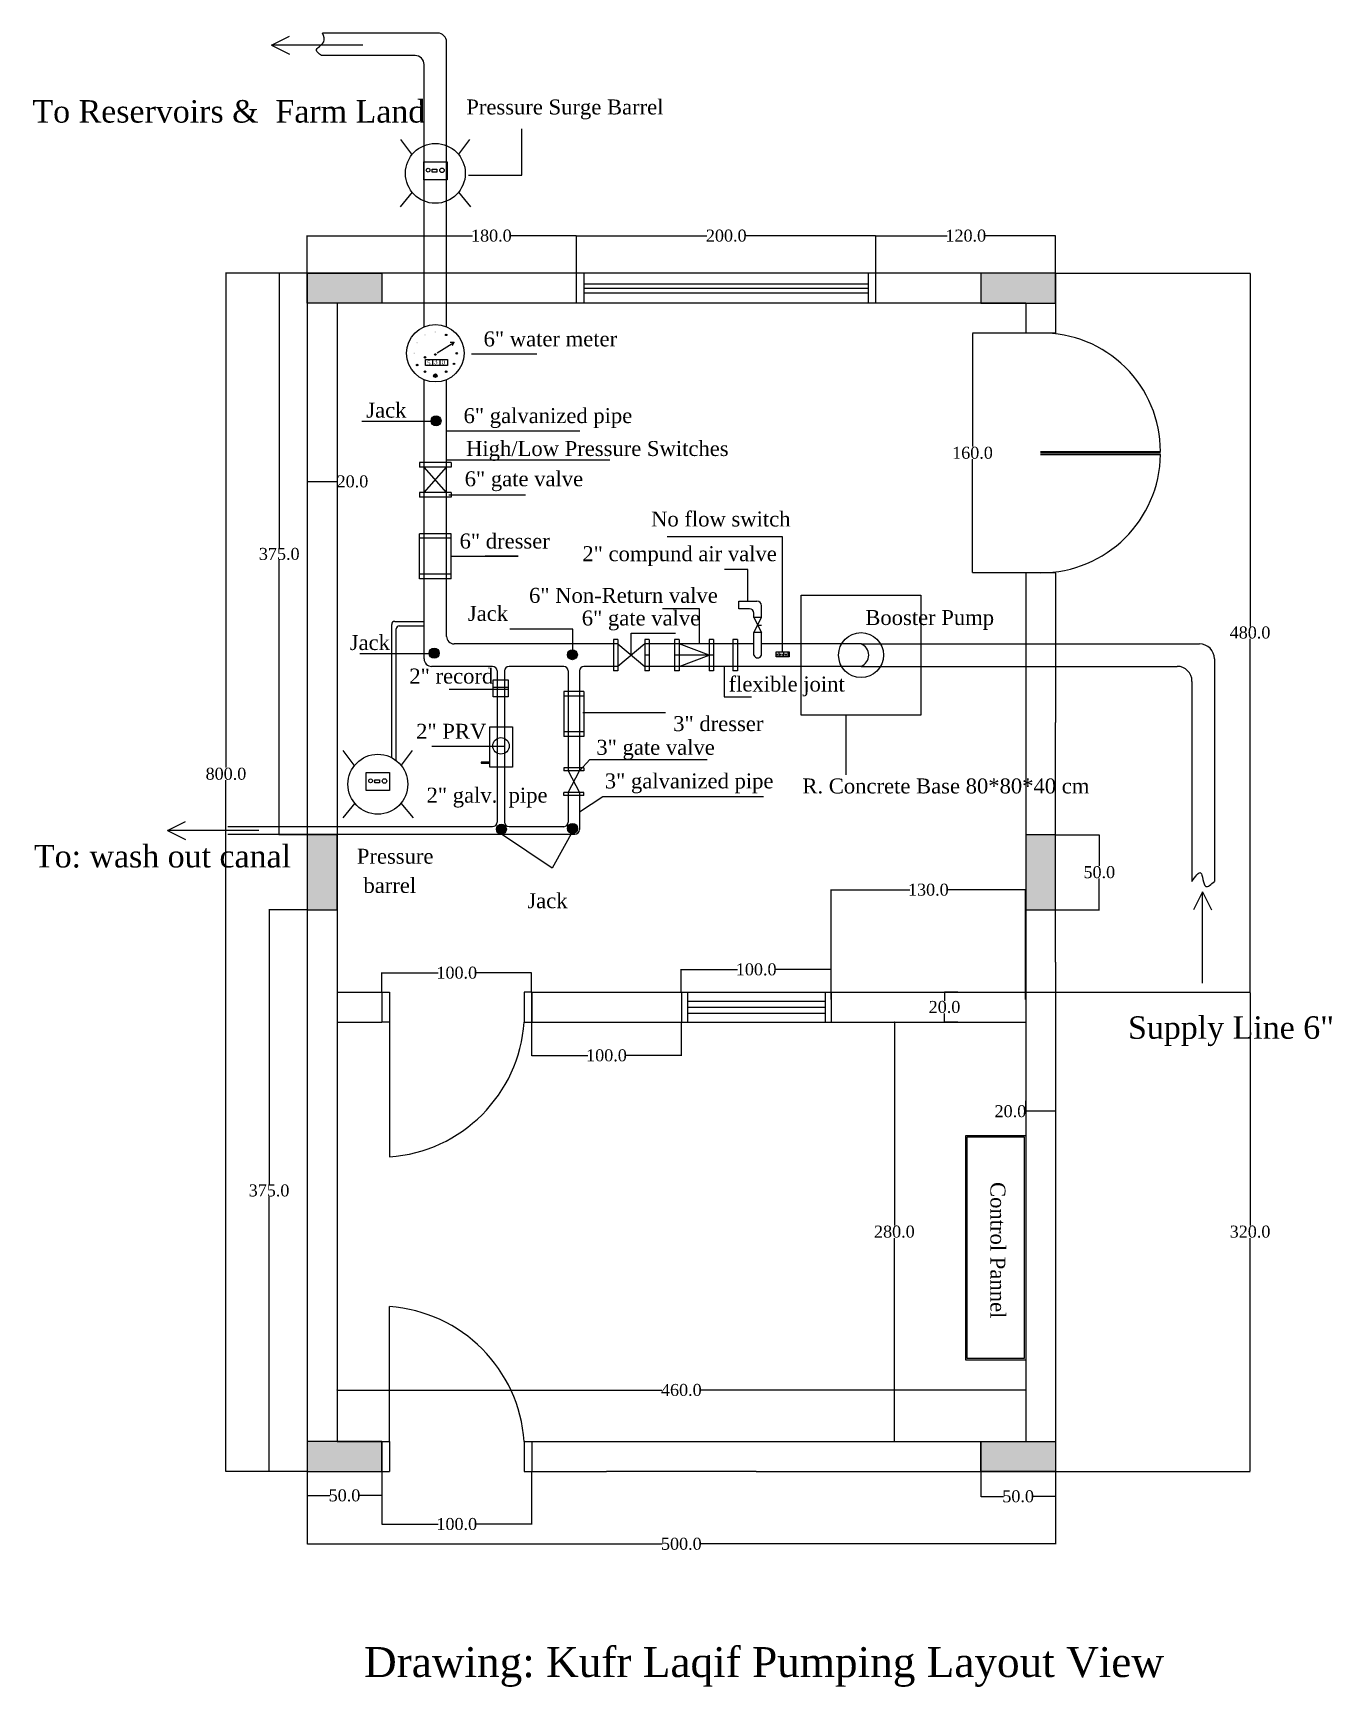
# Model space of a CAD drawing. Header units: inches. Extents: x 159332 to 160199, y 182924 to 184028.
import ezdxf

# ---------------------------------------------------------------- set-up
doc = ezdxf.new("R2010")
doc.units = ezdxf.units.IN
doc.header["$MEASUREMENT"] = 0
doc.header["$PDSIZE"] = 2
doc.layers.add('DIM6', color=180, linetype='Continuous')
doc.styles.get("Standard").update_dxf_attribs({"font": 'times.ttf', "height": 8})
doc.styles.add('style13', font='times.ttf', dxfattribs={"height": 4})
doc.dimstyles.get("Standard").update_dxf_attribs({"dimtxt": 4, "dimasz": 0.18, "dimexe": 0.18, "dimexo": 0.0625, "dimgap": 0.09, "dimtad": 0, "dimtih": 1, "dimtoh": 1, "dimdec": 1, "dimzin": 0, "dimdsep": 46, "dimtxsty": 'Standard', "dimcen": 0.09, "dimadec": 0, "dimazin": 0, "dimtfac": 1, "dimtdec": 1, "dimtofl": 0, "dimtmove": 0, "dimatfit": 3, "dimfxl": 1, "dimtolj": 1, "dimtzin": 0, "dimarcsym": 0})

# ---------------------------------------------------------------- blocks, each defined once
blk = doc.blocks.new('*D49')
at = {"layer": 'DEFPOINTS', "color": 0, "linetype": 'Continuous', "lineweight": 0}
for p in [(159514.8, 183733.4), (159534.8, 183733.4), (159534.8, 183728.8)]:
    blk.add_point(p, dxfattribs=at)
at = {"layer": 'DIM6', "color": 0, "linetype": 'Continuous', "lineweight": -2}
for p, q in [((159514.8, 183733.4), (159514.8, 183728.7)), ((159534.8, 183733.4), (159534.8, 183728.7)), ((159515, 183728.8), (159534.6, 183728.8)), ((159534.8, 183728.8), (159535, 183728.8))]:
    blk.add_line(p, q, dxfattribs=at)
at = {"layer": 'DIM6', "color": 0, "linetype": 'Continuous', "lineweight": 0}
for points in [[(159515, 183728.9), (159515, 183728.8), (159514.8, 183728.8)], [(159534.6, 183728.9), (159534.6, 183728.8), (159534.8, 183728.8)]]:
    blk.add_solid(points, dxfattribs=at)
at = {"layer": 'DIM6', "color": 0, "linetype": 'Continuous', "insert": (159545.1, 183728.8), "char_height": 8, "attachment_point": 5}
blk.add_mtext('\\A1;20.0', dxfattribs=at)
blk = doc.blocks.new('*D67')
at = {"layer": 'DEFPOINTS', "color": 0, "linetype": 'Continuous', "lineweight": 0}
for p in [(159694.8, 183892.9), (159514.8, 183867.9), (159694.8, 183867.9)]:
    blk.add_point(p, dxfattribs=at)
at = {"layer": 'DIM6', "color": 0, "linetype": 'Continuous', "lineweight": -2}
for p, q in [((159514.8, 183867.9), (159514.8, 183893.1)), ((159515, 183892.9), (159625.4, 183892.9)), ((159694.6, 183892.9), (159650.4, 183892.9)), ((159694.8, 183867.9), (159694.8, 183893.1))]:
    blk.add_line(p, q, dxfattribs=at)
at = {"layer": 'DIM6', "color": 0, "linetype": 'Continuous', "lineweight": 0}
for points in [[(159515, 183893), (159515, 183892.9), (159514.8, 183892.9)], [(159694.6, 183893), (159694.6, 183892.9), (159694.8, 183892.9)]]:
    blk.add_solid(points, dxfattribs=at)
at = {"layer": 'DIM6', "color": 0, "linetype": 'Continuous', "insert": (159637.9, 183892.9), "char_height": 8, "attachment_point": 5}
blk.add_mtext('\\A1;180.0', dxfattribs=at)
blk = doc.blocks.new('*D68')
at = {"layer": 'DEFPOINTS', "color": 0, "linetype": 'Continuous', "lineweight": 0}
for p in [(159894.8, 183892.9), (159694.8, 183867.9), (159894.8, 183867.9)]:
    blk.add_point(p, dxfattribs=at)
at = {"layer": 'DIM6', "color": 0, "linetype": 'Continuous', "lineweight": -2}
for p, q in [((159694.8, 183867.9), (159694.8, 183893.1)), ((159695, 183892.9), (159781.8, 183892.9)), ((159894.6, 183892.9), (159807.9, 183892.9)), ((159894.8, 183867.9), (159894.8, 183893.1))]:
    blk.add_line(p, q, dxfattribs=at)
at = {"layer": 'DIM6', "color": 0, "linetype": 'Continuous', "lineweight": 0}
for points in [[(159695, 183893), (159695, 183892.9), (159694.8, 183892.9)], [(159894.6, 183893), (159894.6, 183892.9), (159894.8, 183892.9)]]:
    blk.add_solid(points, dxfattribs=at)
at = {"layer": 'DIM6', "color": 0, "linetype": 'Continuous', "insert": (159794.8, 183892.9), "char_height": 8, "attachment_point": 5}
blk.add_mtext('\\A1;200.0', dxfattribs=at)
blk = doc.blocks.new('*D69')
at = {"layer": 'DEFPOINTS', "color": 0, "linetype": 'Continuous', "lineweight": 0}
for p in [(160014.8, 183892.9), (159894.8, 183867.9), (160014.8, 183867.9)]:
    blk.add_point(p, dxfattribs=at)
at = {"layer": 'DIM6', "color": 0, "linetype": 'Continuous', "lineweight": -2}
for p, q in [((159894.8, 183867.9), (159894.8, 183893.1)), ((159895, 183892.9), (159942.4, 183892.9)), ((160014.6, 183892.9), (159967.3, 183892.9)), ((160014.8, 183867.9), (160014.8, 183893.1))]:
    blk.add_line(p, q, dxfattribs=at)
at = {"layer": 'DIM6', "color": 0, "linetype": 'Continuous', "lineweight": 0}
for points in [[(159895, 183893), (159895, 183892.9), (159894.8, 183892.9)], [(160014.6, 183893), (160014.6, 183892.9), (160014.8, 183892.9)]]:
    blk.add_solid(points, dxfattribs=at)
at = {"layer": 'DIM6', "color": 0, "linetype": 'Continuous', "insert": (159954.8, 183892.9), "char_height": 8, "attachment_point": 5}
blk.add_mtext('\\A1;120.0', dxfattribs=at)
blk = doc.blocks.new('*D70')
at = {"layer": 'DEFPOINTS', "color": 0, "linetype": 'Continuous', "lineweight": 0}
for p in [(159994.8, 183827.9), (159959.3, 183667.9), (159994.8, 183667.9)]:
    blk.add_point(p, dxfattribs=at)
at = {"layer": 'DIM6', "color": 0, "linetype": 'Continuous', "lineweight": -2}
for p, q in [((159994.8, 183827.9), (159959.2, 183827.9)), ((159959.3, 183827.7), (159959.3, 183752.1)), ((159959.3, 183668.1), (159959.3, 183743.7)), ((159994.8, 183667.9), (159959.2, 183667.9))]:
    blk.add_line(p, q, dxfattribs=at)
at = {"layer": 'DIM6', "color": 0, "linetype": 'Continuous', "lineweight": 0}
for points in [[(159959.3, 183827.7), (159959.4, 183827.7), (159959.3, 183827.9)], [(159959.3, 183668.1), (159959.4, 183668.1), (159959.3, 183667.9)]]:
    blk.add_solid(points, dxfattribs=at)
at = {"layer": 'DIM6', "color": 0, "linetype": 'Continuous', "insert": (159959.3, 183747.9), "char_height": 8, "attachment_point": 5}
blk.add_mtext('\\A1;160.0', dxfattribs=at)
blk = doc.blocks.new('*D71')
at = {"layer": 'DEFPOINTS', "color": 0, "linetype": 'Continuous', "lineweight": 0}
for p in [(159864.8, 183403), (159764.8, 183387.9), (159864.8, 183387.9)]:
    blk.add_point(p, dxfattribs=at)
at = {"layer": 'DIM6', "color": 0, "linetype": 'Continuous', "lineweight": -2}
for p, q in [((159764.8, 183387.9), (159764.8, 183403.2)), ((159765, 183403), (159802.4, 183403)), ((159864.6, 183403), (159827.3, 183403)), ((159864.8, 183387.9), (159864.8, 183403.2))]:
    blk.add_line(p, q, dxfattribs=at)
at = {"layer": 'DIM6', "color": 0, "linetype": 'Continuous', "lineweight": 0}
for points in [[(159765, 183403.1), (159765, 183403), (159764.8, 183403)], [(159864.6, 183403.1), (159864.6, 183403), (159864.8, 183403)]]:
    blk.add_solid(points, dxfattribs=at)
at = {"layer": 'DIM6', "color": 0, "linetype": 'Continuous', "insert": (159814.8, 183403), "char_height": 8, "attachment_point": 5}
blk.add_mtext('\\A1;100.0', dxfattribs=at)
blk = doc.blocks.new('*D72')
at = {"layer": 'DEFPOINTS', "color": 0, "linetype": 'Continuous', "lineweight": 0}
for p in [(159664.8, 183400.8), (159564.8, 183387.9), (159664.8, 183387.9)]:
    blk.add_point(p, dxfattribs=at)
at = {"layer": 'DIM6', "color": 0, "linetype": 'Continuous', "lineweight": -2}
for p, q in [((159564.8, 183387.9), (159564.8, 183401)), ((159565, 183400.8), (159602.4, 183400.8)), ((159664.6, 183400.8), (159627.3, 183400.8)), ((159664.8, 183387.9), (159664.8, 183401))]:
    blk.add_line(p, q, dxfattribs=at)
at = {"layer": 'DIM6', "color": 0, "linetype": 'Continuous', "lineweight": 0}
for points in [[(159565, 183400.8), (159565, 183400.8), (159564.8, 183400.8)], [(159664.6, 183400.8), (159664.6, 183400.8), (159664.8, 183400.8)]]:
    blk.add_solid(points, dxfattribs=at)
at = {"layer": 'DIM6', "color": 0, "linetype": 'Continuous', "insert": (159614.8, 183400.8), "char_height": 8, "attachment_point": 5}
blk.add_mtext('\\A1;100.0', dxfattribs=at)
blk = doc.blocks.new('*D74')
at = {"layer": 'DEFPOINTS', "color": 0, "linetype": 'Continuous', "lineweight": 0}
for p in [(159514.8, 183867.9), (159460.6, 183067.9), (159514.8, 183067.9)]:
    blk.add_point(p, dxfattribs=at)
at = {"layer": 'DIM6', "color": 0, "linetype": 'Continuous', "lineweight": -2}
for p, q in [((159514.8, 183867.9), (159460.4, 183867.9)), ((159460.6, 183867.7), (159460.6, 183537.8)), ((159460.6, 183068.1), (159460.6, 183529.4)), ((159514.8, 183067.9), (159460.4, 183067.9))]:
    blk.add_line(p, q, dxfattribs=at)
at = {"layer": 'DIM6', "color": 0, "linetype": 'Continuous', "lineweight": 0}
for points in [[(159460.6, 183867.7), (159460.7, 183867.7), (159460.6, 183867.9)], [(159460.6, 183068.1), (159460.7, 183068.1), (159460.6, 183067.9)]]:
    blk.add_solid(points, dxfattribs=at)
at = {"layer": 'DIM6', "color": 0, "linetype": 'Continuous', "insert": (159460.6, 183533.6), "char_height": 8, "attachment_point": 5}
blk.add_mtext('\\A1;800.0', dxfattribs=at)
blk = doc.blocks.new('*D75')
at = {"layer": 'DEFPOINTS', "color": 0, "linetype": 'Continuous', "lineweight": 0}
for p in [(159514.8, 183067.9), (160014.8, 183067.9), (160014.8, 183019.5)]:
    blk.add_point(p, dxfattribs=at)
at = {"layer": 'DIM6', "color": 0, "linetype": 'Continuous', "lineweight": -2}
for p, q in [((159514.8, 183067.8), (159514.8, 183019.3)), ((160014.8, 183067.8), (160014.8, 183019.3)), ((159515, 183019.5), (159751.9, 183019.5)), ((160014.6, 183019.5), (159777.7, 183019.5))]:
    blk.add_line(p, q, dxfattribs=at)
at = {"layer": 'DIM6', "color": 0, "linetype": 'Continuous', "lineweight": 0}
for points in [[(159515, 183019.5), (159515, 183019.5), (159514.8, 183019.5)], [(160014.6, 183019.5), (160014.6, 183019.5), (160014.8, 183019.5)]]:
    blk.add_solid(points, dxfattribs=at)
at = {"layer": 'DIM6', "color": 0, "linetype": 'Continuous', "insert": (159764.8, 183019.5), "char_height": 8, "attachment_point": 5}
blk.add_mtext('\\A1;500.0', dxfattribs=at)
blk = doc.blocks.new('*D76')
at = {"layer": 'DEFPOINTS', "color": 0, "linetype": 'Continuous', "lineweight": 0}
for p in [(159514.8, 183067.9), (159564.8, 183067.9), (159564.8, 183051.8)]:
    blk.add_point(p, dxfattribs=at)
at = {"layer": 'DIM6', "color": 0, "linetype": 'Continuous', "lineweight": -2}
for p, q in [((159514.8, 183067.8), (159514.8, 183051.7)), ((159564.8, 183067.8), (159564.8, 183051.7)), ((159515, 183051.8), (159529.9, 183051.8)), ((159564.6, 183051.8), (159549.8, 183051.8))]:
    blk.add_line(p, q, dxfattribs=at)
at = {"layer": 'DIM6', "color": 0, "linetype": 'Continuous', "lineweight": 0}
for points in [[(159515, 183051.9), (159515, 183051.8), (159514.8, 183051.8)], [(159564.6, 183051.9), (159564.6, 183051.8), (159564.8, 183051.8)]]:
    blk.add_solid(points, dxfattribs=at)
at = {"layer": 'DIM6', "color": 0, "linetype": 'Continuous', "insert": (159539.8, 183051.8), "char_height": 8, "attachment_point": 5}
blk.add_mtext('\\A1;50.0', dxfattribs=at)
blk = doc.blocks.new('*D77')
at = {"layer": 'DEFPOINTS', "color": 0, "linetype": 'Continuous', "lineweight": 0}
for p in [(159864.8, 183456.2), (159864.8, 183382.9), (159994.8, 183382.9)]:
    blk.add_point(p, dxfattribs=at)
at = {"layer": 'DIM6', "color": 0, "linetype": 'Continuous', "lineweight": -2}
for p, q in [((159864.8, 183382.9), (159864.8, 183456.4)), ((159865, 183456.2), (159917.4, 183456.2)), ((159994.6, 183456.2), (159942.3, 183456.2)), ((159994.8, 183382.9), (159994.8, 183456.4))]:
    blk.add_line(p, q, dxfattribs=at)
at = {"layer": 'DIM6', "color": 0, "linetype": 'Continuous', "lineweight": 0}
for points in [[(159865, 183456.2), (159865, 183456.2), (159864.8, 183456.2)], [(159994.6, 183456.2), (159994.6, 183456.2), (159994.8, 183456.2)]]:
    blk.add_solid(points, dxfattribs=at)
at = {"layer": 'DIM6', "color": 0, "linetype": 'Continuous', "insert": (159929.8, 183456.2), "char_height": 8, "attachment_point": 5}
blk.add_mtext('\\A1;130.0', dxfattribs=at)
blk = doc.blocks.new('*D78')
at = {"layer": 'DEFPOINTS', "color": 0, "linetype": 'Continuous', "lineweight": 0}
for p in [(159664.8, 183367.9), (159764.8, 183367.9), (159764.8, 183345.6)]:
    blk.add_point(p, dxfattribs=at)
at = {"layer": 'DIM6', "color": 0, "linetype": 'Continuous', "lineweight": -2}
for p, q in [((159664.8, 183367.8), (159664.8, 183345.4)), ((159764.8, 183367.8), (159764.8, 183345.4)), ((159665, 183345.6), (159702.4, 183345.6)), ((159764.6, 183345.6), (159727.3, 183345.6))]:
    blk.add_line(p, q, dxfattribs=at)
at = {"layer": 'DIM6', "color": 0, "linetype": 'Continuous', "lineweight": 0}
for points in [[(159665, 183345.6), (159665, 183345.6), (159664.8, 183345.6)], [(159764.6, 183345.6), (159764.6, 183345.6), (159764.8, 183345.6)]]:
    blk.add_solid(points, dxfattribs=at)
at = {"layer": 'DIM6', "color": 0, "linetype": 'Continuous', "insert": (159714.8, 183345.6), "char_height": 8, "attachment_point": 5}
blk.add_mtext('\\A1;100.0', dxfattribs=at)
blk = doc.blocks.new('*D79')
at = {"layer": 'DEFPOINTS', "color": 0, "linetype": 'Continuous', "lineweight": 0}
for p in [(159534.8, 183122.2), (159994.8, 183122.2), (159994.8, 183122.2)]:
    blk.add_point(p, dxfattribs=at)
at = {"layer": 'DIM6', "color": 0, "linetype": 'Continuous', "lineweight": -2}
for p, q in [((159534.8, 183122.2), (159534.8, 183122.4)), ((159535, 183122.2), (159751.8, 183122.2)), ((159994.6, 183122.2), (159777.9, 183122.2)), ((159994.8, 183122.2), (159994.8, 183122.4))]:
    blk.add_line(p, q, dxfattribs=at)
at = {"layer": 'DIM6', "color": 0, "linetype": 'Continuous', "lineweight": 0}
for points in [[(159535, 183122.2), (159535, 183122.2), (159534.8, 183122.2)], [(159994.6, 183122.2), (159994.6, 183122.2), (159994.8, 183122.2)]]:
    blk.add_solid(points, dxfattribs=at)
at = {"layer": 'DIM6', "color": 0, "linetype": 'Continuous', "insert": (159764.8, 183122.2), "char_height": 8, "attachment_point": 5}
blk.add_mtext('\\A1;460.0', dxfattribs=at)
blk = doc.blocks.new('*D81')
at = {"layer": 'DEFPOINTS', "color": 0, "linetype": 'Continuous', "lineweight": 0}
for p in [(159907.1, 183367.9), (159907.1, 183087.9), (159907.1, 183087.9)]:
    blk.add_point(p, dxfattribs=at)
at = {"layer": 'DIM6', "color": 0, "linetype": 'Continuous', "lineweight": -2}
for p, q in [((159907.1, 183367.9), (159906.9, 183367.9)), ((159907.1, 183367.7), (159907.1, 183232.1)), ((159907.1, 183088.1), (159907.1, 183223.7)), ((159907.1, 183087.9), (159906.9, 183087.9))]:
    blk.add_line(p, q, dxfattribs=at)
at = {"layer": 'DIM6', "color": 0, "linetype": 'Continuous', "lineweight": 0}
for points in [[(159907.1, 183367.7), (159907.1, 183367.7), (159907.1, 183367.9)], [(159907.1, 183088.1), (159907.1, 183088.1), (159907.1, 183087.9)]]:
    blk.add_solid(points, dxfattribs=at)
at = {"layer": 'DIM6', "color": 0, "linetype": 'Continuous', "insert": (159907.1, 183227.9), "char_height": 8, "attachment_point": 5}
blk.add_mtext('\\A1;280.0', dxfattribs=at)
blk = doc.blocks.new('*D82')
at = {"layer": 'DEFPOINTS', "color": 0, "linetype": 'Continuous', "lineweight": 0}
for p in [(159514.8, 183867.9), (159496.2, 183492.9), (159514.8, 183492.9)]:
    blk.add_point(p, dxfattribs=at)
at = {"layer": 'DIM6', "color": 0, "linetype": 'Continuous', "lineweight": -2}
for p, q in [((159514.8, 183867.9), (159496, 183867.9)), ((159496.2, 183867.7), (159496.2, 183684.6)), ((159496.2, 183493.1), (159496.2, 183676.2)), ((159514.8, 183492.9), (159496, 183492.9))]:
    blk.add_line(p, q, dxfattribs=at)
at = {"layer": 'DIM6', "color": 0, "linetype": 'Continuous', "lineweight": 0}
for points in [[(159496.2, 183867.7), (159496.2, 183867.7), (159496.2, 183867.9)], [(159496.2, 183493.1), (159496.2, 183493.1), (159496.2, 183492.9)]]:
    blk.add_solid(points, dxfattribs=at)
at = {"layer": 'DIM6', "color": 0, "linetype": 'Continuous', "insert": (159496.2, 183680.4), "char_height": 8, "attachment_point": 5}
blk.add_mtext('\\A1;375.0', dxfattribs=at)
blk = doc.blocks.new('*D83')
at = {"layer": 'DEFPOINTS', "color": 0, "linetype": 'Continuous', "lineweight": 0}
for p in [(159514.8, 183442.9), (159489.4, 183067.9), (159514.8, 183067.9)]:
    blk.add_point(p, dxfattribs=at)
at = {"layer": 'DIM6', "color": 0, "linetype": 'Continuous', "lineweight": -2}
for p, q in [((159514.8, 183442.9), (159489.2, 183442.9)), ((159489.4, 183442.7), (159489.4, 183259.6)), ((159489.4, 183068.1), (159489.4, 183251.2)), ((159514.8, 183067.9), (159489.2, 183067.9))]:
    blk.add_line(p, q, dxfattribs=at)
at = {"layer": 'DIM6', "color": 0, "linetype": 'Continuous', "lineweight": 0}
for points in [[(159489.4, 183442.7), (159489.4, 183442.7), (159489.4, 183442.9)], [(159489.4, 183068.1), (159489.4, 183068.1), (159489.4, 183067.9)]]:
    blk.add_solid(points, dxfattribs=at)
at = {"layer": 'DIM6', "color": 0, "linetype": 'Continuous', "insert": (159489.4, 183255.4), "char_height": 8, "attachment_point": 5}
blk.add_mtext('\\A1;375.0', dxfattribs=at)
blk = doc.blocks.new('*D84')
at = {"layer": 'DEFPOINTS', "color": 0, "linetype": 'Continuous', "lineweight": 0}
for p in [(159940.6, 183387.9), (159949.5, 183387.9), (159949.5, 183367.9)]:
    blk.add_point(p, dxfattribs=at)
at = {"layer": 'DIM6', "color": 0, "linetype": 'Continuous', "lineweight": -2}
for p, q in [((159949.4, 183387.9), (159940.5, 183387.9)), ((159940.6, 183387.7), (159940.6, 183382.1)), ((159949.4, 183367.9), (159940.5, 183367.9)), ((159940.6, 183368.1), (159940.6, 183373.7))]:
    blk.add_line(p, q, dxfattribs=at)
at = {"layer": 'DIM6', "color": 0, "linetype": 'Continuous', "lineweight": 0}
for points in [[(159940.6, 183387.7), (159940.7, 183387.7), (159940.6, 183387.9)], [(159940.6, 183368.1), (159940.7, 183368.1), (159940.6, 183367.9)]]:
    blk.add_solid(points, dxfattribs=at)
at = {"layer": 'DIM6', "color": 0, "linetype": 'Continuous', "insert": (159940.6, 183377.9), "char_height": 8, "attachment_point": 5}
blk.add_mtext('\\A1;20.0', dxfattribs=at)
blk = doc.blocks.new('*D85')
at = {"layer": 'DEFPOINTS', "color": 0, "linetype": 'Continuous', "lineweight": 0}
for p in [(159964.8, 183067.9), (160014.8, 183067.9), (159964.8, 183051.2)]:
    blk.add_point(p, dxfattribs=at)
at = {"layer": 'DIM6', "color": 0, "linetype": 'Continuous', "lineweight": -2}
for p, q in [((159964.8, 183067.8), (159964.8, 183051)), ((160014.8, 183067.8), (160014.8, 183051)), ((159965, 183051.2), (159979.9, 183051.2)), ((160014.6, 183051.2), (159999.8, 183051.2))]:
    blk.add_line(p, q, dxfattribs=at)
at = {"layer": 'DIM6', "color": 0, "linetype": 'Continuous', "lineweight": 0}
for points in [[(159965, 183051.2), (159965, 183051.2), (159964.8, 183051.2)], [(160014.6, 183051.2), (160014.6, 183051.2), (160014.8, 183051.2)]]:
    blk.add_solid(points, dxfattribs=at)
at = {"layer": 'DIM6', "color": 0, "linetype": 'Continuous', "insert": (159989.8, 183051.2), "char_height": 8, "attachment_point": 5}
blk.add_mtext('\\A1;50.0', dxfattribs=at)
blk = doc.blocks.new('*D86')
at = {"layer": 'DEFPOINTS', "color": 0, "linetype": 'Continuous', "lineweight": 0}
for p in [(159994.8, 183315.3), (160014.8, 183315.3), (159994.8, 183308.3)]:
    blk.add_point(p, dxfattribs=at)
at = {"layer": 'DIM6', "color": 0, "linetype": 'Continuous', "lineweight": -2}
for p, q in [((159994.8, 183315.2), (159994.8, 183308.2)), ((160014.8, 183315.2), (160014.8, 183308.2)), ((159994.8, 183308.3), (159994.6, 183308.3)), ((160014.6, 183308.3), (159995, 183308.3))]:
    blk.add_line(p, q, dxfattribs=at)
at = {"layer": 'DIM6', "color": 0, "linetype": 'Continuous', "lineweight": 0}
for points in [[(159995, 183308.4), (159995, 183308.3), (159994.8, 183308.3)], [(160014.6, 183308.4), (160014.6, 183308.3), (160014.8, 183308.3)]]:
    blk.add_solid(points, dxfattribs=at)
at = {"layer": 'DIM6', "color": 0, "linetype": 'Continuous', "insert": (159984.6, 183308.3), "char_height": 8, "attachment_point": 5}
blk.add_mtext('\\A1;20.0', dxfattribs=at)
blk = doc.blocks.new('*D87')
at = {"layer": 'DEFPOINTS', "color": 0, "linetype": 'Continuous', "lineweight": 0}
for p in [(160014.8, 183867.9), (159994.8, 183387.9), (160144.7, 183387.9)]:
    blk.add_point(p, dxfattribs=at)
at = {"layer": 'DIM6', "color": 0, "linetype": 'Continuous', "lineweight": -2}
for p, q in [((160014.9, 183867.9), (160144.8, 183867.9)), ((160144.7, 183867.7), (160144.7, 183632.1)), ((160144.7, 183388.1), (160144.7, 183623.7)), ((159994.9, 183387.9), (160144.8, 183387.9))]:
    blk.add_line(p, q, dxfattribs=at)
at = {"layer": 'DIM6', "color": 0, "linetype": 'Continuous', "lineweight": 0}
for points in [[(160144.6, 183867.7), (160144.7, 183867.7), (160144.7, 183867.9)], [(160144.6, 183388.1), (160144.7, 183388.1), (160144.7, 183387.9)]]:
    blk.add_solid(points, dxfattribs=at)
at = {"layer": 'DIM6', "color": 0, "linetype": 'Continuous', "insert": (160144.7, 183627.9), "char_height": 8, "attachment_point": 5}
blk.add_mtext('\\A1;480.0', dxfattribs=at)
blk = doc.blocks.new('*D88')
at = {"layer": 'DEFPOINTS', "color": 0, "linetype": 'Continuous', "lineweight": 0}
for p in [(159994.8, 183387.9), (160014.8, 183067.9), (160144.7, 183067.9)]:
    blk.add_point(p, dxfattribs=at)
at = {"layer": 'DIM6', "color": 0, "linetype": 'Continuous', "lineweight": -2}
for p, q in [((159994.9, 183387.9), (160144.8, 183387.9)), ((160144.7, 183387.7), (160144.7, 183232.1)), ((160144.7, 183068.1), (160144.7, 183223.7)), ((160014.9, 183067.9), (160144.8, 183067.9))]:
    blk.add_line(p, q, dxfattribs=at)
at = {"layer": 'DIM6', "color": 0, "linetype": 'Continuous', "lineweight": 0}
for points in [[(160144.6, 183387.7), (160144.7, 183387.7), (160144.7, 183387.9)], [(160144.6, 183068.1), (160144.7, 183068.1), (160144.7, 183067.9)]]:
    blk.add_solid(points, dxfattribs=at)
at = {"layer": 'DIM6', "color": 0, "linetype": 'Continuous', "insert": (160144.7, 183227.9), "char_height": 8, "attachment_point": 5}
blk.add_mtext('\\A1;320.0', dxfattribs=at)
blk = doc.blocks.new('*D89')
at = {"layer": 'DEFPOINTS', "color": 0, "linetype": 'Continuous', "lineweight": 0}
for p in [(160014.8, 183492.9), (160014.8, 183442.9), (160044, 183442.9)]:
    blk.add_point(p, dxfattribs=at)
at = {"layer": 'DIM6', "color": 0, "linetype": 'Continuous', "lineweight": -2}
for p, q in [((160014.9, 183492.9), (160044.1, 183492.9)), ((160044, 183492.7), (160044, 183472.1)), ((160044, 183443.1), (160044, 183463.7)), ((160014.9, 183442.9), (160044.1, 183442.9))]:
    blk.add_line(p, q, dxfattribs=at)
at = {"layer": 'DIM6', "color": 0, "linetype": 'Continuous', "lineweight": 0}
for points in [[(160043.9, 183492.7), (160044, 183492.7), (160044, 183492.9)], [(160043.9, 183443.1), (160044, 183443.1), (160044, 183442.9)]]:
    blk.add_solid(points, dxfattribs=at)
at = {"layer": 'DIM6', "color": 0, "linetype": 'Continuous', "insert": (160044, 183467.9), "char_height": 8, "attachment_point": 5}
blk.add_mtext('\\A1;50.0', dxfattribs=at)
blk = doc.blocks.new('*D92')
at = {"layer": 'DEFPOINTS', "color": 0, "linetype": 'Continuous', "lineweight": 0}
for p in [(159564.8, 183067.9), (159664.8, 183067.9), (159664.8, 183032.7)]:
    blk.add_point(p, dxfattribs=at)
at = {"layer": 'DIM6', "color": 0, "linetype": 'Continuous', "lineweight": -2}
for p, q in [((159564.8, 183067.8), (159564.8, 183032.5)), ((159664.8, 183067.8), (159664.8, 183032.5)), ((159565, 183032.7), (159602.4, 183032.7)), ((159664.6, 183032.7), (159627.3, 183032.7))]:
    blk.add_line(p, q, dxfattribs=at)
at = {"layer": 'DIM6', "color": 0, "linetype": 'Continuous', "lineweight": 0}
for points in [[(159565, 183032.7), (159565, 183032.6), (159564.8, 183032.7)], [(159664.6, 183032.7), (159664.6, 183032.6), (159664.8, 183032.7)]]:
    blk.add_solid(points, dxfattribs=at)
at = {"layer": 'DIM6', "color": 0, "linetype": 'Continuous', "insert": (159614.8, 183032.7), "char_height": 8, "attachment_point": 5}
blk.add_mtext('\\A1;100.0', dxfattribs=at)

msp = doc.modelspace()

# ---------------------------------------------------------------- hatches: boundary and pattern name
at = {"layer": 'DIM6', "linetype": 'Continuous'}
h = msp.add_hatch(color=7, dxfattribs=at)
h.dxf.hatch_style = 1
h.paths.add_polyline_path([(159534.83, 183492.88), (159514.83, 183492.88), (159514.83, 183483.36), (159534.83, 183483.36)])
h.paths.add_polyline_path([(159534.83, 183478.35), (159514.83, 183478.35), (159514.83, 183442.88), (159534.83, 183442.88)])
h.paths.add_polyline_path([(159534.83, 183483.36), (159514.83, 183483.36), (159514.83, 183478.35), (159534.83, 183478.35)])
h.paths.add_polyline_path([(160014.83, 183492.88), (159994.83, 183492.88), (159994.83, 183442.88), (160014.83, 183442.88)])
h.paths.add_polyline_path([(160014.83, 183087.88), (159964.83, 183087.88), (159964.83, 183067.88), (160014.83, 183067.88)])
h.paths.add_polyline_path([(159564.83, 183087.88), (159514.83, 183087.88), (159514.83, 183067.88), (159564.83, 183067.88)])
h.paths.add_polyline_path([(160014.83, 183867.88), (159964.83, 183867.88), (159964.83, 183847.88), (160014.83, 183847.88)])
h.paths.add_polyline_path([(159564.83, 183867.88), (159514.83, 183867.88), (159514.83, 183847.88), (159564.83, 183847.88)])
h = msp.add_hatch(color=7, dxfattribs=at)
edge = h.paths.add_edge_path()
edge.add_arc((159607.71, 183826.69), 0.5, 0, 360)
edge = h.paths.add_edge_path()
edge.add_arc((159593.52, 183826.69), 0.5, 0, 360)
edge = h.paths.add_edge_path()
edge.add_arc((159600.48, 183828.61), 0.5, 0, 360)
edge = h.paths.add_edge_path()
edge.add_arc((159614.81, 183814.41), 0.5, 0, 360)
edge = h.paths.add_edge_path()
edge.add_arc((159612.91, 183807.31), 0.5, 0, 360)
edge = h.paths.add_edge_path()
edge.add_arc((159607.71, 183802.12), 0.5, 0, 360)
edge = h.paths.add_edge_path()
edge.add_arc((159600.62, 183800.22), 0.5, 0, 360)
edge = h.paths.add_edge_path()
edge.add_arc((159588.33, 183807.31), 0.5, 0, 360)
edge = h.paths.add_edge_path()
edge.add_arc((159586.43, 183814.41), 0.5, 0, 360)
edge = h.paths.add_edge_path()
edge.add_arc((159588.33, 183821.5), 0.5, 0, 360)
edge = h.paths.add_edge_path()
edge.add_arc((159593.52, 183802.12), 0.5, 0, 360)
h = msp.add_hatch(color=7, dxfattribs=at)
edge = h.paths.add_edge_path()
edge.add_arc((159600.48, 183799.43), 1.19, 0, 360)
h = msp.add_hatch(color=7, dxfattribs=at)
edge = h.paths.add_edge_path()
edge.add_arc((159600.94, 183769.3), 3.34, 0, 360)
h = msp.add_hatch(color=7, dxfattribs=at)
edge = h.paths.add_edge_path()
edge.add_arc((159599.7, 183614.17), 3.34, 0, 360)
h = msp.add_hatch(color=7, dxfattribs=at)
edge = h.paths.add_edge_path()
edge.add_arc((159692, 183613.15), 3.34, 0, 360)
h = msp.add_hatch(dxfattribs=at)
h.set_pattern_fill('INSUL', scale=8, angle=90, style=0)
h.set_pattern_definition([(90, (-18188739.867, -15793341.335), (3, 2e-16), []), (90, (-18188738.867, -15793341.335), (3, 2e-16), [1, -1]), (90, (-18188737.867, -15793341.335), (3, 2e-16), [1, -1])])
h.paths.add_polyline_path([(159828.05, 183611.79), (159828.05, 183615.17), (159836.85, 183615.17), (159836.85, 183611.79)])
h = msp.add_hatch(color=7, dxfattribs=at)
edge = h.paths.add_edge_path()
edge.add_arc((159644.57, 183496.64), 3.34, 0, 360)
h = msp.add_hatch(color=7, dxfattribs=at)
edge = h.paths.add_edge_path()
edge.add_arc((159692.14, 183497.11), 3.34, 0, 360)

# ---------------------------------------------------------------- linework, layer by layer
at = {"layer": 'DIM6', "color": 7, "linetype": 'Continuous'}
for p, q in [((159601.98, 184028.2), (159525.05, 184028.2)), ((159491.09, 184020.08), (159503.12, 184026.09)), ((159552.07, 184020.08), (159491.09, 184020.08)), ((159491.09, 184020.08), (159503.12, 184014.06)), ((159607.98, 183832.09), (159607.98, 184022.2)), ((159586.98, 184013.2), (159524.42, 184013.2)), ((159592.98, 183832.09), (159592.98, 184007.2)), ((159658.23, 183933.39), (159658.23, 183964.31)), ((159584.69, 183947.34), (159577.39, 183957.13)), ((159616.28, 183947.34), (159623.58, 183957.13)), ((159622.55, 183933.39), (159658.23, 183933.39)), ((159585.11, 183921.91), (159576.97, 183912.11)), ((159615.86, 183921.91), (159624, 183912.11)), ((160014.83, 183867.88), (159514.83, 183867.88)), ((159514.83, 183867.88), (159514.83, 183067.88)), ((159694.83, 183847.88), (159694.83, 183867.88)), ((159699.83, 183847.88), (159699.83, 183867.88)), ((159889.83, 183847.88), (159889.83, 183867.88)), ((159894.83, 183847.88), (159894.83, 183867.88)), ((160014.83, 183867.88), (159914.83, 183867.88)), ((160014.83, 183867.88), (160014.83, 183827.88)), ((159699.83, 183860.88), (159889.83, 183860.88)), ((159699.83, 183857.88), (159889.83, 183857.88)), ((159699.83, 183854.88), (159889.83, 183854.88)), ((159534.83, 183847.88), (159534.83, 183087.88)), ((159994.83, 183847.88), (159534.83, 183847.88)), ((159994.83, 183847.88), (159994.83, 183827.88)), ((159601.6, 183814.82), (159612.77, 183821.52)), ((159612.77, 183821.52), (159610.44, 183821.55)), ((159612.77, 183821.52), (159611.7, 183819.45)), ((160014.83, 183827.88), (159994.83, 183827.88)), ((159593.97, 183806.19), (159593.97, 183810.16)), ((159593.97, 183810.16), (159608.55, 183810.16)), ((159598.55, 183810.16), (159598.55, 183806.19)), ((159603.55, 183810.16), (159603.55, 183806.19)), ((159608.55, 183810.16), (159608.55, 183806.19)), ((159624.66, 183814.09), (159668.23, 183814.09)), ((159592.98, 183610.38), (159592.98, 183796.76)), ((159608.55, 183806.19), (159593.97, 183806.19)), ((159607.98, 183625.38), (159607.98, 183796.76)), ((159600.51, 183768.87), (159551.38, 183768.87)), ((159696.99, 183762.52), (159607.58, 183762.52)), ((159589.98, 183741.45), (159589.98, 183738.45)), ((159610.98, 183741.45), (159589.98, 183741.45)), ((159717.03, 183743.02), (159607.98, 183743.02)), ((159610.98, 183741.45), (159610.98, 183738.45)), ((160004.83, 183748.88), (160084.83, 183748.88)), ((160014.83, 183747.88), (160004.83, 183747.88)), ((160004.83, 183747.88), (160084.83, 183747.88)), ((160004.83, 183746.88), (160084.83, 183746.88)), ((159610.98, 183738.45), (159589.98, 183738.45)), ((159607.98, 183721.45), (159592.98, 183738.45)), ((159592.98, 183721.45), (159607.98, 183738.45)), ((159610.98, 183721.45), (159589.98, 183721.45)), ((159589.98, 183721.45), (159589.98, 183718.45)), ((159610.98, 183718.45), (159589.98, 183718.45)), ((159609.5, 183719.98), (159660.77, 183719.98)), ((159610.98, 183721.45), (159610.98, 183718.45)), ((159610.98, 183693.91), (159589.98, 183693.91)), ((159589.98, 183663.91), (159589.98, 183693.91)), ((159610.98, 183690.91), (159589.98, 183690.91)), ((159610.98, 183663.91), (159610.98, 183693.91)), ((159832.45, 183691.94), (159755.25, 183691.94)), ((159832.45, 183615.17), (159832.45, 183691.94)), ((159610.98, 183678.91), (159655.71, 183678.91)), ((159655.71, 183678.91), (159633.83, 183678.91)), ((159610.98, 183666.91), (159589.98, 183666.91)), ((159610.98, 183663.91), (159589.98, 183663.91)), ((159809.3, 183670.07), (159793.67, 183670.07)), ((159809.3, 183648.9), (159809.3, 183670.07)), ((160014.83, 183667.88), (159994.83, 183667.88)), ((159994.83, 183667.88), (159994.83, 183567.88)), ((160014.83, 183667.88), (160014.83, 183567.88)), ((159776.83, 183643.85), (159752.23, 183643.85)), ((159776.83, 183620.38), (159776.83, 183643.85)), ((159803.27, 183643.9), (159803.27, 183648.9)), ((159803.27, 183648.9), (159815.33, 183648.9)), ((159810.33, 183643.9), (159803.27, 183643.9)), ((159813.33, 183637.95), (159813.33, 183640.9)), ((159818.33, 183637.95), (159818.33, 183645.9)), ((159571.33, 183544.41), (159571.33, 183633.39)), ((159573.33, 183635.39), (159592.98, 183635.39)), ((159574.33, 183542.49), (159574.33, 183630.39)), ((159576.33, 183632.39), (159592.98, 183632.39)), ((159692.23, 183630.22), (159650.19, 183630.22)), ((159692.23, 183613.3), (159692.23, 183630.22)), ((159818.33, 183637.95), (159813.33, 183637.95)), ((159813.33, 183637.95), (159818.33, 183627.95)), ((159813.33, 183627.95), (159818.33, 183637.95)), ((159815.83, 183632.95), (159818.33, 183632.95)), ((159818.33, 183632.95), (159818.33, 183632.95)), ((159722.47, 183620.38), (159612.98, 183620.38)), ((159719.47, 183623.38), (159719.47, 183602.38)), ((159722.47, 183623.38), (159719.47, 183623.38)), ((159722.47, 183623.38), (159722.47, 183602.38)), ((159722.47, 183620.38), (159740.33, 183605.38)), ((159740.33, 183620.38), (159722.47, 183605.38)), ((159731.4, 183612.88), (159731.4, 183627.57)), ((159731.4, 183627.57), (159760.9, 183627.57)), ((159743.33, 183623.38), (159740.33, 183623.38)), ((159740.33, 183623.38), (159740.33, 183602.38)), ((159813.33, 183620.38), (159740.33, 183620.38)), ((159743.33, 183623.38), (159743.33, 183602.38)), ((159763.33, 183623.38), (159760.33, 183623.38)), ((159760.33, 183623.38), (159760.33, 183602.38)), ((159763.33, 183623.38), (159763.33, 183602.38)), ((159783.33, 183612.88), (159763.33, 183620.38)), ((159783.33, 183623.38), (159783.33, 183602.38)), ((159786.33, 183623.38), (159783.33, 183623.38)), ((159786.33, 183623.38), (159786.33, 183602.38)), ((159799.28, 183623.38), (159799.28, 183602.38)), ((159802.28, 183623.38), (159799.28, 183623.38)), ((159802.28, 183623.38), (159802.28, 183602.38)), ((159813.33, 183612.88), (159813.33, 183627.95)), ((159818.33, 183627.95), (159813.33, 183627.95)), ((159818.33, 183627.95), (159813.33, 183627.95)), ((159818.33, 183612.88), (159818.33, 183627.95)), ((159884.83, 183620.38), (159818.33, 183620.38)), ((159884.83, 183620.38), (160110.92, 183620.38)), ((159599.27, 183613.74), (159550.14, 183613.74)), ((159743.33, 183612.88), (159740.33, 183612.88)), ((159786.33, 183612.88), (159760.33, 183612.88)), ((159763.33, 183605.38), (159783.33, 183612.88)), ((160120.92, 183610.38), (160120.92, 183461.84)), ((159638.71, 183605.38), (159597.98, 183605.38)), ((159641.71, 183602.38), (159641.71, 183501.36)), ((159646.71, 183602.38), (159646.71, 183501.36)), ((159686.21, 183605.38), (159649.71, 183605.38)), ((159689.21, 183602.38), (159689.21, 183535.72)), ((159696.71, 183602.38), (159696.71, 183535.72)), ((159722.47, 183605.38), (159699.71, 183605.38)), ((159722.47, 183602.38), (159719.47, 183602.38)), ((159884.83, 183605.38), (159740.33, 183605.38)), ((159743.33, 183602.38), (159740.33, 183602.38)), ((159763.33, 183602.38), (159760.33, 183602.38)), ((159786.33, 183602.38), (159783.33, 183602.38)), ((159793.42, 183605.38), (159793.42, 183585.11)), ((159802.28, 183602.38), (159799.28, 183602.38)), ((159884.83, 183605.38), (160095.92, 183605.38)), ((159639.17, 183589.94), (159609.64, 183589.94)), ((159639.17, 183584.94), (159639.17, 183596.49)), ((159639.17, 183596.49), (159649.17, 183596.49)), ((159639.17, 183591.49), (159649.17, 183591.49)), ((159649.17, 183589.94), (159639.17, 183589.94)), ((159649.17, 183596.49), (159649.17, 183584.94)), ((159686.21, 183588.56), (159686.21, 183558.56)), ((159699.71, 183588.56), (159686.21, 183588.56)), ((159699.71, 183585.56), (159686.21, 183585.56)), ((159699.71, 183588.56), (159699.71, 183558.56)), ((160105.92, 183595.38), (160105.92, 183461.84)), ((159649.17, 183584.94), (159639.17, 183584.94)), ((159699.09, 183574.64), (159754.13, 183574.64)), ((159793.42, 183585.11), (159811.73, 183585.11)), ((159874.81, 183532.96), (159874.81, 183572.88)), ((159994.83, 183567.88), (159994.83, 183407.88)), ((160014.83, 183407.88), (160014.83, 183567.88)), ((159699.71, 183561.56), (159686.21, 183561.56)), ((159699.71, 183558.56), (159686.21, 183558.56)), ((159546.3, 183539.47), (159539, 183549.26)), ((159577.89, 183539.47), (159585.19, 183549.26)), ((159646.71, 183551.87), (159598.13, 183551.87)), ((159696.71, 183535.72), (159703.68, 183543.18)), ((159703.68, 183543.18), (159782.13, 183543.18)), ((159699.71, 183537.72), (159686.21, 183537.72)), ((159686.21, 183537.72), (159686.21, 183535.72)), ((159699.71, 183535.72), (159686.21, 183535.72)), ((159689.21, 183535.72), (159696.71, 183521.08)), ((159689.21, 183521.08), (159696.71, 183535.72)), ((159699.71, 183537.72), (159699.71, 183535.72)), ((159699.71, 183521.08), (159686.21, 183521.08)), ((159686.21, 183519.08), (159686.21, 183521.08)), ((159689.21, 183521.08), (159689.21, 183501.35)), ((159696.71, 183521.08), (159696.71, 183496.35)), ((159699.71, 183519.08), (159699.71, 183521.08)), ((159546.72, 183514.03), (159538.58, 183504.24)), ((159577.47, 183514.03), (159585.61, 183504.24)), ((159699.71, 183519.08), (159686.21, 183519.08)), ((159696.71, 183508.27), (159712.3, 183518.46)), ((159712.3, 183518.46), (159819.79, 183518.46)), ((159421.52, 183495.71), (159433.55, 183501.73)), ((159461.79, 183498.36), (159638.71, 183498.36)), ((159649.71, 183498.36), (159686.21, 183498.36)), ((159693.33, 183497.58), (159678.41, 183470.67)), ((159482.5, 183495.71), (159421.52, 183495.71)), ((159421.52, 183495.71), (159433.55, 183489.69)), ((159461.79, 183493.35), (159693.71, 183493.35)), ((159678.41, 183470.67), (159644.71, 183493.35)), ((160112.92, 183454.82), (160106.9, 183442.8)), ((160112.92, 183393.84), (160112.92, 183454.82)), ((160112.92, 183454.82), (160118.93, 183442.8)), ((159994.83, 183407.88), (159994.83, 183087.88)), ((160014.83, 183407.88), (160014.83, 183067.88)), ((159534.83, 183387.88), (159564.83, 183387.88)), ((159564.83, 183387.88), (159564.83, 183367.88)), ((159564.83, 183387.88), (159569.83, 183387.88)), ((159569.83, 183387.88), (159569.83, 183367.88)), ((159569.83, 183387.88), (159569.83, 183367.88)), ((159659.83, 183387.88), (159659.83, 183367.88)), ((159664.83, 183387.88), (159659.83, 183387.88)), ((159664.83, 183387.88), (159664.83, 183367.88)), ((159664.83, 183387.88), (159994.83, 183387.88)), ((159664.83, 183367.88), (159664.83, 183387.88)), ((159764.83, 183387.88), (159764.83, 183367.88)), ((159768.83, 183387.88), (159768.83, 183367.88)), ((159860.83, 183387.88), (159860.83, 183367.88)), ((159864.83, 183387.88), (159864.83, 183367.88)), ((159768.83, 183381.88), (159860.83, 183381.88)), ((159768.83, 183377.88), (159860.83, 183377.88)), ((159534.83, 183367.88), (159564.83, 183367.88)), ((159569.83, 183367.88), (159564.83, 183367.88)), ((159569.83, 183367.88), (159569.83, 183277.88)), ((159659.83, 183367.88), (159664.83, 183367.88)), ((159664.83, 183367.88), (159994.83, 183367.88)), ((159768.83, 183373.88), (159860.83, 183373.88)), ((159569.83, 183087.88), (159569.83, 183177.88)), ((159534.83, 183087.88), (159569.83, 183087.88)), ((159564.83, 183087.88), (159564.83, 183067.88)), ((159569.83, 183087.88), (159569.83, 183067.88)), ((159569.83, 183087.88), (159569.83, 183067.88)), ((159659.83, 183087.88), (159659.83, 183067.88)), ((159659.83, 183087.88), (159714.83, 183087.88)), ((159664.83, 183087.88), (159664.83, 183067.88)), ((159664.83, 183087.88), (159664.83, 183067.88)), ((159714.83, 183087.88), (159719.83, 183087.88)), ((159719.83, 183087.88), (159814.83, 183087.88)), ((159809.83, 183087.88), (159814.83, 183087.88)), ((159814.83, 183087.88), (159994.83, 183087.88)), ((159964.83, 183087.88), (159964.83, 183067.88)), ((159514.83, 183067.88), (159569.83, 183067.88)), ((159659.83, 183067.88), (159714.83, 183067.88)), ((159719.83, 183067.88), (159714.83, 183067.88)), ((159809.83, 183067.88), (159714.83, 183067.88)), ((159814.83, 183067.88), (159809.83, 183067.88)), ((159814.83, 183067.88), (160014.83, 183067.88))]:
    msp.add_line(p, q, dxfattribs=at)
for points in [[(159608.3, 183930.26), (159592.69, 183930.26), (159592.69, 183942.19), (159608.3, 183942.19)], [(159601.49, 183935.41), (159598.39, 183935.41), (159598.39, 183937.36), (159601.49, 183937.36)], [(159564.83, 183847.88), (159514.83, 183847.88), (159514.83, 183867.88), (159564.83, 183867.88)], [(160014.83, 183867.88), (159964.83, 183867.88), (159964.83, 183847.88), (160014.83, 183847.88)], [(159924.83, 183572.88), (159844.83, 183572.88), (159844.83, 183652.88), (159924.83, 183652.88)], [(159828.05, 183611.79), (159828.05, 183615.17), (159836.85, 183615.17), (159836.85, 183611.79)], [(159652.12, 183537.98), (159636.96, 183537.98), (159636.96, 183564.91), (159652.12, 183564.91)], [(159636.96, 183541.42), (159631.05, 183541.42), (159631.05, 183540.84), (159636.96, 183540.84)], [(159569.91, 183522.55), (159554.29, 183522.55), (159554.29, 183534.48), (159569.91, 183534.48)], [(159563.09, 183527.71), (159559.99, 183527.71), (159559.99, 183529.66), (159563.09, 183529.66)], [(159514.83, 183442.88), (159534.83, 183442.88), (159534.83, 183492.88), (159514.83, 183492.88)], [(159994.83, 183442.88), (160014.83, 183442.88), (160014.83, 183492.88), (159994.83, 183492.88)], [(159954.83, 183142.21), (159954.83, 183292.21), (159994.83, 183292.21), (159994.83, 183142.21)], [(159955.83, 183143.21), (159955.83, 183291.21), (159993.83, 183291.21), (159993.83, 183143.21)], [(159564.83, 183087.88), (159514.83, 183087.88), (159514.83, 183067.88), (159564.83, 183067.88)], [(160014.83, 183067.88), (159964.83, 183067.88), (159964.83, 183087.88), (160014.83, 183087.88)]]:
    msp.add_lwpolyline(points, close=True, dxfattribs=at)
for centre, radius in [((159600.48, 183934.54), 20), ((159595.63, 183936.68), 1.26), ((159604.93, 183936.56), 1.49), ((159600.48, 183814.43), 19.19), ((159607.71, 183826.69), 0.5), ((159588.33, 183806.5), 0.5), ((159593.52, 183811.69), 0.5), ((159600.48, 183813.61), 0.5), ((159612.91, 183807.31), 0.5), ((159614.81, 183814.41), 0.5), ((159593.52, 183802.12), 0.5), ((159600.48, 183799.43), 1.19), ((159600.62, 183800.22), 0.5), ((159607.71, 183802.12), 0.5), ((159600.94, 183769.3), 3.34), ((159884.83, 183612.88), 15), ((159599.7, 183614.17), 3.34), ((159692, 183613.15), 3.34), ((159644.33, 183552.29), 5.49), ((159562.09, 183526.67), 20), ((159566.54, 183528.85), 1.49), ((159557.24, 183528.97), 1.26), ((159644.57, 183496.64), 3.34), ((159692.14, 183497.11), 3.34)]:
    msp.add_circle(centre, radius, dxfattribs=at)
for centre, radius, start, end in [((159601.98, 184022.2), 6, 0, 90), ((159586.98, 184007.2), 6, 0, 90), ((160005.83, 183748.89), 79, 359.99541, 90.72528), ((160004.84, 183747.88), 80, 269.99552, 359.28378), ((159810.33, 183640.9), 3, 0, 90), ((159815.33, 183645.9), 3, 0, 90), ((159573.33, 183633.39), 2, 90, 180), ((159576.33, 183630.39), 2, 90, 180), ((159612.98, 183625.38), 5, 180, 270), ((159881.89, 183612.88), 8.06, 291.43163, 68.56837), ((160110.92, 183610.38), 10, 0, 90), ((159597.98, 183610.38), 5, 180, 270), ((159815.83, 183613.56), 2.59, 195.07184, 344.92816), ((159638.71, 183602.38), 3, 0, 90), ((159649.71, 183602.38), 3, 90, 180), ((159686.21, 183602.38), 3, 0, 90), ((159699.71, 183602.38), 3, 90, 180), ((160095.92, 183595.38), 10, 0, 90), ((159638.71, 183501.36), 3, 270, 0), ((159649.71, 183501.36), 3, 180, 270), ((159686.21, 183501.35), 3, 270, 0), ((159644.71, 183496.35), 3, 180, 270), ((159693.71, 183496.35), 3, 270, 0), ((159563.17, 183374.55), 96.89, 273.94314, 356.05686), ((159563.17, 183081.22), 96.89, 3.94314, 86.05686)]:
    msp.add_arc(centre, radius, start, end, dxfattribs=at)
for points in [[(159524.42, 184013.2), (159521.05, 184016.67), (159525.93, 184022.3), (159525.05, 184028.2)], [(160105.92, 183461.84), (160111.71, 183467.6), (160115.12, 183458.48), (160120.92, 183461.84)]]:
    msp.add_spline(points, degree=3, dxfattribs=at)
for p in [(159607.57, 183826.71), (159607.71, 183826.69), (159612.77, 183821.52), (159588.19, 183806.52), (159588.33, 183806.5), (159593.38, 183811.71), (159593.52, 183811.69), (159600.48, 183813.61), (159612.77, 183807.33), (159612.91, 183807.31), (159614.67, 183814.43), (159614.81, 183814.41), (159593.38, 183802.14), (159593.52, 183802.12), (159600.48, 183800.24), (159600.62, 183800.22), (159607.57, 183802.14), (159607.71, 183802.12)]:
    msp.add_point(p, dxfattribs=at)

# ---------------------------------------------------------------- texts
at = {"layer": 'DIM6', "color": 7, "linetype": 'Continuous', "style": 'style13'}
for s, height, p in [('To Reservoirs &  Farm Land ', 15, (159331.35, 183968.42)), ('Pressure Surge Barrel', 10, (159621.16, 183973.86)), ('6" water meter', 10, (159632.71, 183819.02)), ('5', 3, (159594.97, 183806.55)), ('3', 3, (159599.66, 183807.15)), ('0', 3, (159604.65, 183806.91)), ('Jack', 10, (159554.37, 183771.43)), ('6" galvanized pipe', 10, (159619.34, 183767.8)), ('High/Low Pressure Switches', 10, (159621.02, 183745.84)), ('6" gate valve', 10, (159620.08, 183725.62)), ('No flow switch', 10, (159744.61, 183698.76)), ('6" dresser', 10, (159616.67, 183684.06)), ('2" compund air valve', 10, (159698.69, 183675.6)), ('6" Non-Return valve', 10, (159663.06, 183647.79)), ('Jack', 10, (159622.22, 183635.75)), ('6" gate valve', 10, (159698.29, 183632.67)), ('Booster Pump ', 10, (159887.7, 183633)), ('Jack', 10, (159543.32, 183616.3)), ('2" record', 10, (159583.11, 183593.9)), ('flexible joint', 10, (159796.35, 183588.59)), ('2" PRV', 10, (159587.64, 183557.02)), ('3" dresser', 10, (159759.36, 183562.15)), ('3" gate valve', 10, (159708.03, 183546.33)), ('3" galvanized pipe', 10, (159713.66, 183523.9)), ('R. Concrete Base 80*80*40 cm', 10, (159845.67, 183520.52)), ('2" galv.  pipe', 10, (159594.61, 183514.39)), ('To: wash out canal', 15, (159332.33, 183471.1)), ('Pressure', 10, (159548.05, 183473.63)), (' barrel', 10, (159548.7, 183454.13)), ('Jack', 10, (159661.95, 183443.93)), ('Supply Line 6"', 15, (160063.18, 183356.73))]:
    msp.add_text(s, height=height, dxfattribs=at).set_placement(p)
msp.add_text('Control Pannel', height=10, rotation=270, dxfattribs=at).set_placement((159971.28, 183261.09))
at = {"layer": 'DIM6', "color": 7, "linetype": 'Continuous'}
msp.add_text('Drawing: Kufr Laqif Pumping Layout View', height=20, dxfattribs=at).set_placement((159552.84, 182930.58))

# ---------------------------------------------------------------- dimensions: what is measured, and where the dimension line sits
for base, p1, p2, picture, middle in [((159694.83, 183892.92), (159514.83, 183867.88), (159694.83, 183867.88), '*D67', (159637.92, 183892.92)), ((159864.83, 183456.2), (159994.83, 183382.88), (159864.83, 183382.88), '*D77', (159929.83, 183456.2))]:
    dim = msp.add_linear_dim(base=base, p1=p1, p2=p2, dimstyle='Standard', dxfattribs=at)
    dim.commit()
    dim.dimension.update_dxf_attribs({"geometry": picture, "text_midpoint": middle, "dimtype": 160})
for base, p1, p2, picture, middle in [((159894.83, 183892.92), (159694.83, 183867.88), (159894.83, 183867.88), '*D68', (159794.83, 183892.92)), ((160014.83, 183892.92), (159894.83, 183867.88), (160014.83, 183867.88), '*D69', (159954.83, 183892.92)), ((159664.83, 183400.8), (159564.83, 183387.88), (159664.83, 183387.88), '*D72', (159614.83, 183400.8)), ((159864.83, 183403.02), (159764.83, 183387.88), (159864.83, 183387.88), '*D71', (159814.83, 183403.02)), ((159764.83, 183345.61), (159664.83, 183367.88), (159764.83, 183367.88), '*D78', (159714.83, 183345.61)), ((159994.83, 183308.34), (160014.83, 183315.26), (159994.83, 183315.26), '*D86', (159984.56, 183308.34)), ((159994.83, 183122.19), (159534.83, 183122.19), (159994.83, 183122.19), '*D79', (159764.83, 183122.19)), ((160014.83, 183019.51), (159514.83, 183067.88), (160014.83, 183067.88), '*D75', (159764.83, 183019.51)), ((159564.83, 183051.83), (159514.83, 183067.88), (159564.83, 183067.88), '*D76', (159539.83, 183051.83)), ((159664.83, 183032.65), (159564.83, 183067.88), (159664.83, 183067.88), '*D92', (159614.83, 183032.65)), ((159964.83, 183051.2), (160014.83, 183067.88), (159964.83, 183067.88), '*D85', (159989.83, 183051.2))]:
    dim = msp.add_linear_dim(base=base, p1=p1, p2=p2, dimstyle='Standard', dxfattribs=at)
    dim.commit()
    dim.dimension.update_dxf_attribs({"geometry": picture, "text_midpoint": middle})
dim = msp.add_linear_dim(base=(159460.63, 183067.88), p1=(159514.83, 183867.88), p2=(159514.83, 183067.88), angle=90, dimstyle='Standard', dxfattribs=at)
dim.commit()
dim.dimension.update_dxf_attribs({"geometry": '*D74', "text_midpoint": (159460.63, 183533.58), "dimtype": 160})
for base, p1, p2, picture, middle in [((159496.21, 183492.88), (159514.83, 183867.88), (159514.83, 183492.88), '*D82', (159496.21, 183680.38)), ((160144.66, 183387.88), (160014.83, 183867.88), (159994.83, 183387.88), '*D87', (160144.66, 183627.88)), ((159959.33, 183667.88), (159994.83, 183827.88), (159994.83, 183667.88), '*D70', (159959.33, 183747.88)), ((160043.97, 183442.88), (160014.83, 183492.88), (160014.83, 183442.88), '*D89', (160043.97, 183467.88)), ((159489.39, 183067.88), (159514.83, 183442.88), (159514.83, 183067.88), '*D83', (159489.39, 183255.38)), ((159940.64, 183387.88), (159949.49, 183367.88), (159949.49, 183387.88), '*D84', (159940.64, 183377.88)), ((160144.66, 183067.88), (159994.83, 183387.88), (160014.83, 183067.88), '*D88', (160144.66, 183227.88)), ((159907.11, 183087.88), (159907.11, 183367.88), (159907.11, 183087.88), '*D81', (159907.11, 183227.88))]:
    dim = msp.add_linear_dim(base=base, p1=p1, p2=p2, angle=90, dimstyle='Standard', dxfattribs=at)
    dim.commit()
    dim.dimension.update_dxf_attribs({"geometry": picture, "text_midpoint": middle})
dim = msp.add_aligned_dim(p1=(159514.83, 183733.42), p2=(159534.83, 183733.42), distance=-4.58, dimstyle='Standard', dxfattribs=at)
dim.commit()
dim.dimension.update_dxf_attribs({"geometry": '*D49', "text_midpoint": (159545.1, 183728.84)})

doc.saveas('drawing.dxf')
